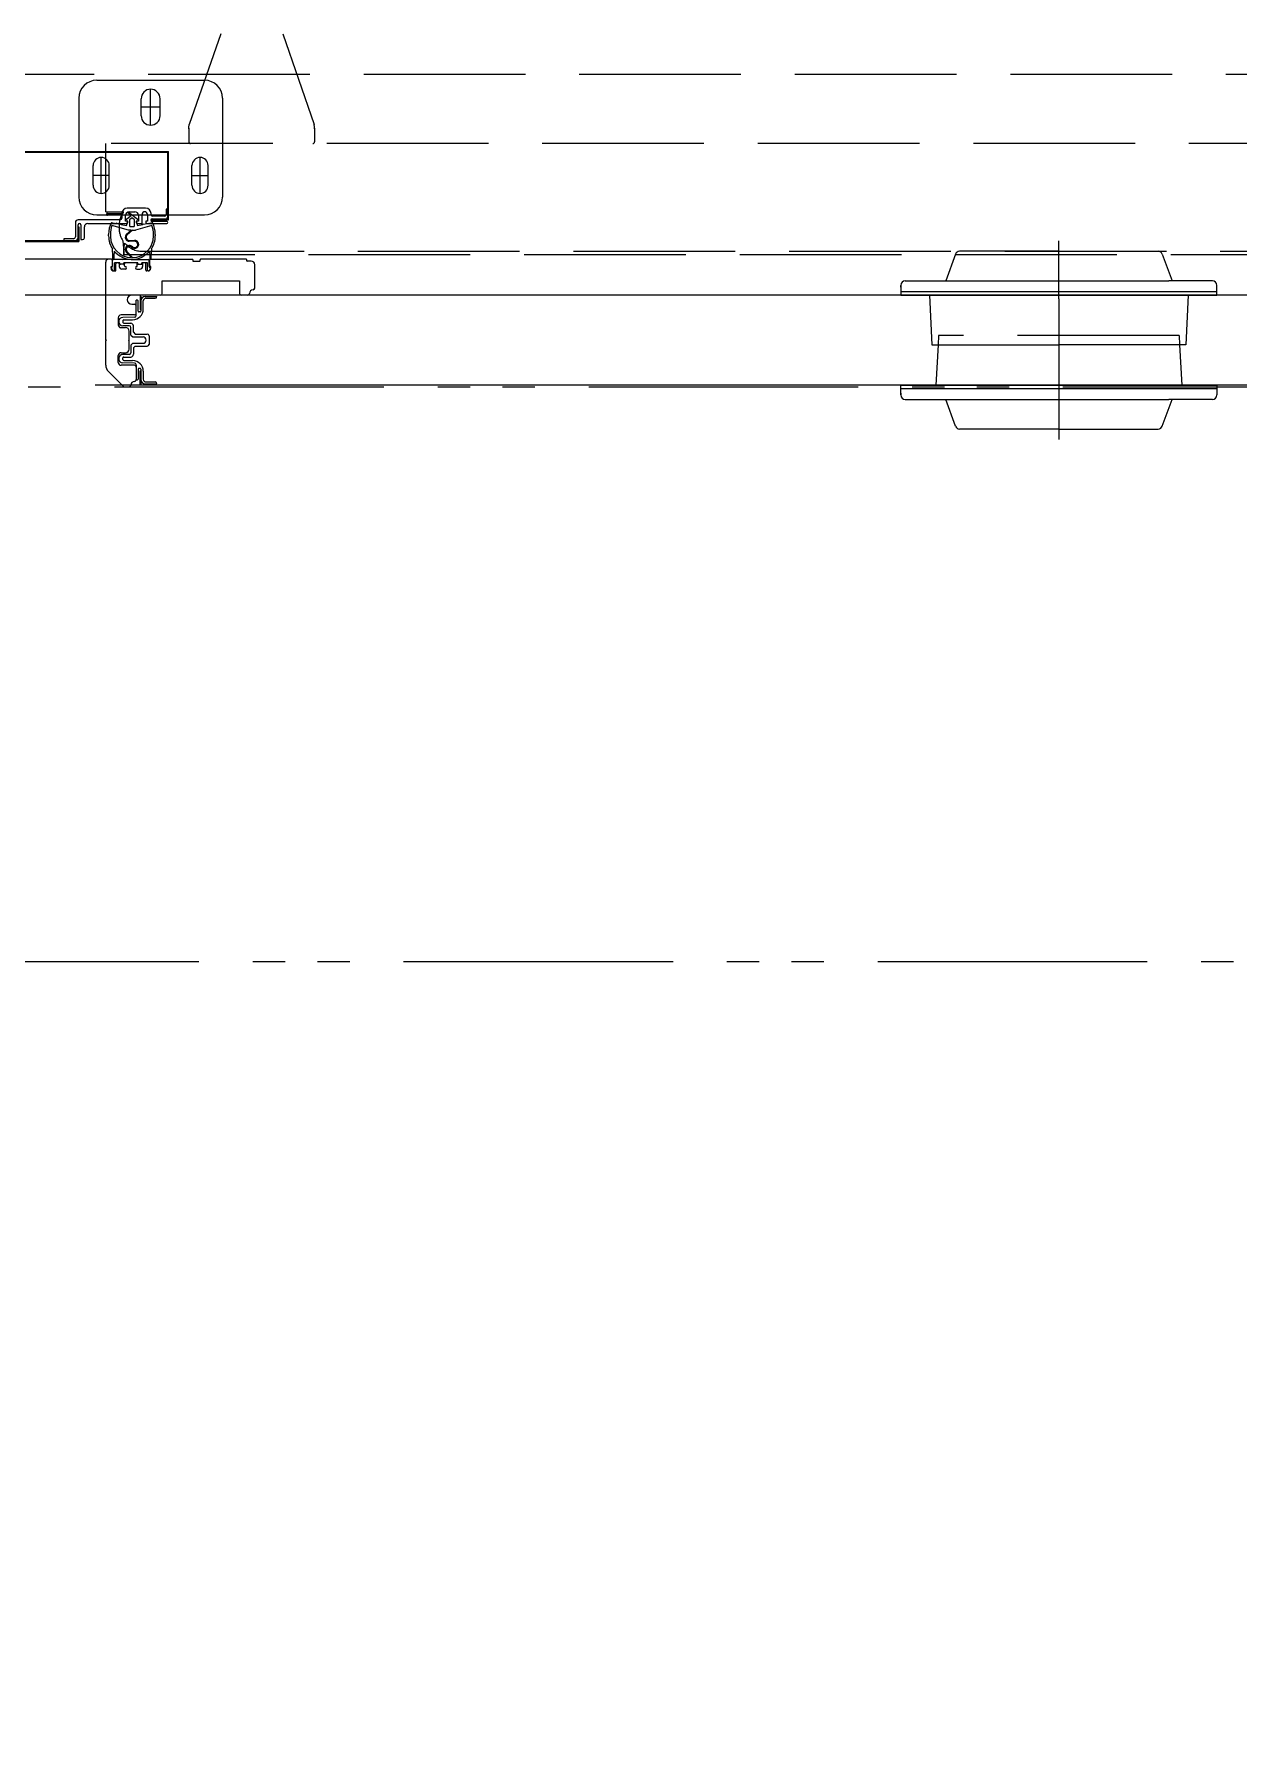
# Model space of a CAD drawing. Units: millimetres at full size. Extents: x -12803 to 120774, y -9413 to 101127.
# Drawn here: x 87092 to 87762, y 11122 to 12068 of the extents above; entities that cross this region are included whole.
import ezdxf

# ---------------------------------------------------------------- set-up
doc = ezdxf.new("R2010")
doc.units = ezdxf.units.MM
doc.header["$LTSCALE"] = 30
for name, pattern in [('DASHED3', [4, 3, -1]), ('DOUBLE_CHAIN1', [8.8, 5, -1, 0.6, -0.6, 0.6, -1]), ('LONG_CHAIN', [21, 18, -1, 1, -1]), ('LONG_DOUBLE_CHAIN', [21.8, 18, -1, 0.6, -0.6, 0.6, -1])]:
    doc.linetypes.add(name, pattern=pattern)
doc.layers.add('0-0_NoName', color=7, linetype='Continuous')
for name, color, linetype, lineweight in [('1-1_AIHO20-排水溝', 7, 'Continuous', 15), ('2-0_通芯', 7, 'DOUBLE_CHAIN1', 15), ('2-2_間仕切り芯', 7, 'DOUBLE_CHAIN1', 15), ('3-3_AIHO30-厨房機器', 7, 'Continuous', 15)]:
    doc.layers.add(name, color=color, linetype=linetype, lineweight=lineweight)

# ---------------------------------------------------------------- blocks, each defined once
blk = doc.blocks.new('グループ部品-732')
at = {"layer": '1-1_AIHO20-排水溝'}
blk.add_line((88250.36, 11922.41), (87075.36, 11922.41), dxfattribs=at)
at = {"layer": '2-0_通芯'}
blk.add_line((74361.66, 11551.41), (120774.36, 11551.41), dxfattribs=at)
at = {"layer": '2-2_間仕切り芯'}
blk.add_line((83968.72, 11871.41), (92121.08, 11871.41), dxfattribs=at)
at = {"layer": '3-3_AIHO30-厨房機器', "linetype": 'DASHED3'}
for p, q in [((87195.86, 12067.89), (87178.35, 12017.43)), ((87230.35, 12067.89), (87247.86, 12017.43)), ((88205.44, 12045.31), (86093.44, 12045.31)), ((87178.11, 12015.38), (87178.11, 12007.91)), ((87248.11, 12015.38), (87248.11, 12007.91)), ((88064.86, 12006.91), (87131.86, 12006.91)), ((87131.86, 11968.91), (87131.86, 12006.91)), ((88054.78, 11944.91), (87141.93, 11944.91)), ((87152.26, 11946.91), (88044.46, 11946.91)), ((88205.44, 11922.41), (86093.44, 11922.41)), ((87595.41, 11900.08), (87595.32, 11894.74)), ((87729.41, 11900.08), (87595.41, 11900.08)), ((87729.41, 11900.08), (87729.51, 11894.74))]:
    blk.add_line(p, q, dxfattribs=at)
at = {"layer": '3-3_AIHO30-厨房機器'}
for p, q in [((87126.86, 12042.11), (87186.86, 12042.11)), ((87156.86, 12017.11), (87156.86, 12037.11)), ((87116.86, 12032.11), (87116.86, 11977.11)), ((87151.61, 12022.36), (87151.61, 12031.86)), ((87162.11, 12022.36), (87162.11, 12031.86)), ((87196.86, 12032.11), (87196.86, 11977.11)), ((86233.86, 12002.41), (87166.86, 12002.41)), ((86700.76, 12002.01), (87166.46, 12002.01)), ((87166.46, 11964.81), (87166.46, 12002.01)), ((87166.86, 11964.41), (87166.86, 12002.41)), ((87124.86, 11983.61), (87124.86, 11994.61)), ((87133.86, 11983.61), (87133.86, 11994.61)), ((87179.86, 11983.61), (87179.86, 11994.61)), ((87188.86, 11983.61), (87188.86, 11994.61)), ((87154.06, 11970.91), (87143.86, 11970.91)), ((87166.46, 11970.41), (87165.46, 11970.41)), ((87165.46, 11970.41), (87165.46, 11967.41)), ((87114.96, 11962.91), (87114.96, 11954.91)), ((87139.86, 11964.41), (87116.46, 11964.41)), ((87116.46, 11952.81), (87116.46, 11961.66)), ((87117.96, 11961.66), (87117.96, 11953.41)), ((87119.96, 11954.41), (87119.96, 11960.41)), ((87121.96, 11962.41), (87143.46, 11962.41)), ((87126.86, 11967.11), (87186.86, 11967.11)), ((87134.99, 11962.91), (87137.56, 11962.42)), ((87144.46, 11958.61), (87135.33, 11961.22)), ((87137.56, 11962.42), (87137.88, 11962.77)), ((87137.88, 11962.77), (87137.94, 11962.3)), ((87137.94, 11962.3), (87140.02, 11961.91)), ((87140.02, 11961.91), (87140.34, 11962.26)), ((87140.34, 11962.26), (87140.4, 11961.79)), ((87140.4, 11961.79), (87143.46, 11961.21)), ((87140.86, 11967.91), (87140.86, 11965.41)), ((87142.86, 11963.61), (87142.86, 11966.91)), ((87142.86, 11964.31), (87146.06, 11966.89)), ((87144.21, 11963.61), (87142.86, 11963.61)), ((87143.46, 11961.21), (87144.11, 11963.61)), ((87146.06, 11966.89), (87143.87, 11968.65)), ((87144.21, 11963.16), (87144.21, 11963.61)), ((87144.41, 11968.86), (87150.06, 11964.31)), ((87144.86, 11968.91), (87148.06, 11968.91)), ((87146.14, 11965.29), (87145.11, 11964.45)), ((87145.11, 11964.45), (87145.11, 11961.11)), ((87145.61, 11960.61), (87147.31, 11960.61)), ((87147.81, 11964.45), (87146.77, 11965.29)), ((87147.81, 11961.11), (87147.81, 11964.45)), ((87157.58, 11961.22), (87148.46, 11958.61)), ((87150.06, 11963.61), (87148.71, 11963.61)), ((87148.71, 11963.61), (87148.71, 11963.16)), ((87148.81, 11963.61), (87149.46, 11961.21)), ((87149.46, 11962.41), (87152.06, 11962.41)), ((87149.46, 11961.21), (87152.51, 11961.79)), ((87150.06, 11966.91), (87150.06, 11963.61)), ((87152.06, 11962.41), (87152.06, 11967.41)), ((87152.51, 11961.79), (87152.57, 11962.26)), ((87152.57, 11962.26), (87152.89, 11961.91)), ((87152.89, 11961.91), (87154.97, 11962.3)), ((87155.06, 11963.61), (87154.26, 11963.61)), ((87154.26, 11963.61), (87154.26, 11962.41)), ((87154.26, 11962.41), (87165.96, 11962.41)), ((87154.97, 11962.3), (87155.03, 11962.77)), ((87155.03, 11962.77), (87155.35, 11962.42)), ((87155.06, 11967.41), (87155.06, 11963.61)), ((87155.35, 11962.42), (87157.93, 11962.91)), ((87157, 11964.41), (87166.86, 11964.41)), ((87157.06, 11967.41), (87157.06, 11967.91)), ((87157.26, 11964.41), (87157.26, 11964.76)), ((87157.34, 11964.81), (87166.46, 11964.81)), ((87157.71, 11964.91), (87164.96, 11964.91)), ((87165.96, 11963.41), (87157.71, 11963.41)), ((87164.46, 11966.41), (87158.06, 11966.41)), ((87158.86, 11964.41), (87158.86, 11964.81)), ((87164.86, 11964.81), (87164.86, 11964.91)), ((86375.01, 11952.41), (87116.86, 11952.41)), ((86375.11, 11952.81), (87116.46, 11952.81)), ((87113.96, 11953.91), (87108.46, 11953.91)), ((87108.46, 11953.91), (87108.46, 11952.91)), ((87108.46, 11952.91), (87114.96, 11952.91)), ((87116.36, 11952.81), (87115.91, 11953.26)), ((87117.96, 11953.41), (87118.96, 11953.41)), ((87133.46, 11955.41), (87133.46, 11956.31)), ((87134.44, 11956.39), (87134.44, 11955.07)), ((87143.5, 11956.42), (87146.07, 11958.61)), ((87146.84, 11958.61), (87143.82, 11956.04)), ((87146.07, 11958.61), (87144.46, 11958.61)), ((87147.96, 11952.46), (87144.69, 11952.46)), ((87144.96, 11952.96), (87147.96, 11952.96)), ((87146.84, 11958.61), (87148.46, 11958.61)), ((87158.48, 11955.07), (87158.47, 11956.39)), ((87159.46, 11956.31), (87159.46, 11955.41)), ((87135.01, 11942.41), (86178.36, 11942.41)), ((87135.51, 11941.91), (87135.51, 11938.41)), ((87135.88, 11944.21), (87135.63, 11948.21)), ((87135.66, 11938.69), (87135.66, 11941.81)), ((87135.88, 11942.41), (87135.88, 11944.21)), ((87140.77, 11942.31), (87136.16, 11942.31)), ((87136.56, 11946.98), (87136.38, 11944.21)), ((87136.38, 11944.21), (87136.38, 11942.41)), ((87140.77, 11942.31), (87140.86, 11942.11)), ((87140.94, 11942.31), (87140.86, 11942.11)), ((87145.77, 11942.31), (87140.94, 11942.31)), ((87146.11, 11943.39), (87143.31, 11946.37)), ((87143.68, 11946.71), (87146.79, 11943.39)), ((87145.77, 11942.31), (87145.86, 11942.11)), ((87145.94, 11942.31), (87145.86, 11942.11)), ((87145.94, 11949.36), (87146.7, 11948.85)), ((87145.94, 11942.31), (87150.77, 11942.31)), ((87146.98, 11949.26), (87146.22, 11949.77)), ((87150.77, 11942.31), (87150.86, 11942.11)), ((87150.94, 11942.31), (87150.86, 11942.11)), ((87150.94, 11942.31), (87155.56, 11942.31)), ((87156.06, 11938.69), (87156.06, 11941.81)), ((87156.21, 11941.91), (87156.21, 11938.41)), ((87156.53, 11944.21), (87156.36, 11946.98)), ((87156.53, 11942.41), (87156.53, 11944.21)), ((87156.71, 11942.41), (87180.16, 11942.41)), ((87157.28, 11948.21), (87157.03, 11944.21)), ((87157.03, 11944.21), (87157.03, 11942.41)), ((87180.36, 11942.21), (87180.36, 11941.61)), ((87184.36, 11941.61), (87184.36, 11942.21)), ((87210.16, 11942.41), (87184.56, 11942.41)), ((87210.36, 11941.61), (87210.36, 11942.21)), ((87604.82, 11945.26), (87599.41, 11930.41)), ((87662.41, 11946.91), (87607.17, 11946.91)), ((87662.41, 11946.91), (87717.66, 11946.91)), ((87720.01, 11945.26), (87725.41, 11930.41)), ((87131.86, 11897.64), (87131.86, 11940.91)), ((87134.81, 11937.41), (87134.81, 11938.41)), ((87134.81, 11938.41), (87135.51, 11938.41)), ((87135.12, 11937.43), (87135.38, 11936.58)), ((87135.13, 11937.71), (87135.62, 11938.54)), ((87136.29, 11936.01), (87136.66, 11936.01)), ((87136.31, 11935.91), (87137.06, 11935.91)), ((87136.66, 11936.01), (87136.66, 11940.41)), ((87137.56, 11936.41), (87137.56, 11939.91)), ((87139.36, 11939.91), (87139.36, 11938.41)), ((87141.71, 11939.71), (87140.01, 11939.71)), ((87142.61, 11936.91), (87140.86, 11936.91)), ((87142.01, 11940.01), (87142.01, 11940.41)), ((87149.71, 11940.41), (87142.01, 11940.41)), ((87142.36, 11938.71), (87142.36, 11939.91)), ((87149.11, 11936.91), (87150.86, 11936.91)), ((87149.36, 11938.71), (87149.36, 11939.91)), ((87149.71, 11940.01), (87149.71, 11940.41)), ((87150.01, 11939.71), (87151.71, 11939.71)), ((87152.01, 11940.01), (87152.01, 11940.41)), ((87155.06, 11940.41), (87152.01, 11940.41)), ((87152.36, 11939.91), (87152.36, 11938.41)), ((87154.16, 11936.41), (87154.16, 11939.91)), ((87155.41, 11935.91), (87154.66, 11935.91)), ((87155.06, 11936.02), (87155.06, 11940.41)), ((87155.42, 11936.01), (87155.06, 11936.01)), ((87156.58, 11937.71), (87156.1, 11938.54)), ((87156.91, 11938.41), (87156.21, 11938.41)), ((87156.59, 11937.43), (87156.33, 11936.58)), ((87156.91, 11937.41), (87156.91, 11938.41)), ((87180.56, 11941.41), (87184.16, 11941.41)), ((87212.86, 11941.41), (87210.56, 11941.41)), ((87214.86, 11926.41), (87214.86, 11939.41)), ((87163.36, 11923.41), (87163.36, 11930.41)), ((87163.36, 11930.41), (87206.36, 11930.41)), ((87206.36, 11930.41), (87206.36, 11923.41)), ((87574.41, 11926.91), (87574.41, 11927.91)), ((87574.41, 11924.41), (87750.41, 11924.41)), ((87576.91, 11930.41), (87723.69, 11930.41)), ((87747.91, 11930.41), (87723.69, 11930.41)), ((87750.41, 11926.91), (87750.41, 11927.91)), ((88217.44, 11922.41), (87146.36, 11922.41)), ((87146.36, 11917.41), (87147.86, 11917.41)), ((87148.86, 11911.15), (87148.86, 11919.71)), ((87149.36, 11919.71), (87148.86, 11919.71)), ((87149.86, 11919.21), (87149.36, 11919.71)), ((87149.86, 11913.61), (87149.86, 11919.21)), ((87150.86, 11913.11), (87150.36, 11913.11)), ((87150.96, 11922.41), (87150.96, 11914.41)), ((87150.96, 11914.41), (87151.36, 11914.41)), ((87151.36, 11921.91), (87151.36, 11913.61)), ((87152.76, 11914.76), (87152.76, 11919.21)), ((87153.86, 11921.71), (87160.36, 11921.71)), ((87154.26, 11920.71), (87159.36, 11920.71)), ((87574.41, 11922.41), (87750.41, 11922.41)), ((87590.48, 11922.41), (87591.66, 11894.74)), ((87734.35, 11922.41), (87733.16, 11894.74)), ((87138.86, 11909.91), (87138.86, 11905.91)), ((87147.86, 11911.41), (87140.36, 11911.41)), ((87140.36, 11904.41), (87142.86, 11904.41)), ((87147.86, 11910.15), (87141.36, 11910.09)), ((87144.86, 11905.42), (87141.36, 11905.45)), ((87141.46, 11908.26), (87141.46, 11907.31)), ((87141.96, 11908.76), (87146.76, 11908.76)), ((87141.96, 11906.81), (87145.76, 11906.81)), ((87145.86, 11900.16), (87145.86, 11904.42)), ((87147.26, 11901.76), (87147.26, 11905.31)), ((87131.86, 11897.64), (87132.26, 11897.41)), ((87131.86, 11897.18), (87132.26, 11897.41)), ((87131.86, 11883.48), (87131.86, 11897.18)), ((87144.86, 11897.64), (87144.46, 11897.41)), ((87144.86, 11897.18), (87144.46, 11897.41)), ((87144.86, 11897.64), (87144.86, 11902.41)), ((87144.86, 11892.41), (87144.86, 11897.18)), ((87145.86, 11900.16), (87146.86, 11899.16)), ((87145.86, 11894.66), (87146.86, 11895.66)), ((87145.86, 11894.66), (87145.86, 11890.4)), ((87146.86, 11899.16), (87152.61, 11899.16)), ((87146.86, 11895.66), (87152.61, 11895.66)), ((87147.26, 11901.76), (87148.26, 11900.76)), ((87148.26, 11900.76), (87154.96, 11900.76)), ((87155.96, 11899.76), (87155.96, 11895.06)), ((87591.66, 11894.74), (87662.41, 11894.74)), ((87595.32, 11894.74), (87594, 11872.41)), ((87733.16, 11894.74), (87662.41, 11894.74)), ((87729.51, 11894.74), (87730.83, 11872.41)), ((87138.86, 11884.91), (87138.86, 11888.91)), ((87140.36, 11890.41), (87142.86, 11890.41)), ((87144.86, 11889.4), (87141.36, 11889.37)), ((87147.86, 11884.67), (87141.36, 11884.73)), ((87141.46, 11886.56), (87141.46, 11887.51)), ((87141.96, 11888.01), (87145.76, 11888.01)), ((87141.96, 11886.06), (87146.76, 11886.06)), ((87147.26, 11893.06), (87148.26, 11894.06)), ((87147.26, 11893.06), (87147.26, 11889.51)), ((87148.26, 11894.06), (87154.96, 11894.06)), ((87141.56, 11871.7), (87133.32, 11879.95)), ((87147.86, 11883.41), (87140.36, 11883.41)), ((87148.86, 11883.67), (87148.86, 11875.11)), ((87149.86, 11875.61), (87149.36, 11875.11)), ((87149.86, 11881.21), (87149.86, 11875.61)), ((87150.86, 11881.71), (87150.36, 11881.71)), ((87150.96, 11880.41), (87151.36, 11880.41)), ((87150.96, 11872.41), (87150.96, 11880.41)), ((87151.36, 11881.21), (87151.36, 11872.9)), ((87152.76, 11880.06), (87152.76, 11875.61)), ((88250.36, 11872.41), (87125.96, 11872.41)), ((87142.27, 11871.41), (87144.86, 11871.41)), ((87149.36, 11875.11), (87148.86, 11875.11)), ((87153.86, 11873.11), (87160.36, 11873.11)), ((87154.26, 11874.11), (87159.36, 11874.11)), ((87574.41, 11872.41), (87750.41, 11872.41)), ((87574.41, 11867.91), (87574.41, 11872.41)), ((87574.41, 11870.41), (87750.41, 11870.41)), ((87574.41, 11867.91), (87574.41, 11866.91)), ((87574.41, 11866.91), (87574.41, 11867.91)), ((87750.41, 11867.91), (87750.41, 11866.91)), ((87576.91, 11864.41), (87723.69, 11864.41)), ((87604.82, 11849.56), (87599.41, 11864.41)), ((87720.01, 11849.56), (87725.41, 11864.41)), ((87747.91, 11864.41), (87723.69, 11864.41)), ((87662.41, 11847.91), (87607.17, 11847.91)), ((87662.41, 11847.91), (87717.66, 11847.91))]:
    blk.add_line(p, q, dxfattribs=at)
at = {"layer": '3-3_AIHO30-厨房機器', "linetype": 'LONG_CHAIN'}
for p, q in [((87162.11, 12027.11), (87151.61, 12027.11)), ((87129.36, 11979.11), (87129.36, 11999.11)), ((87184.36, 11979.11), (87184.36, 11999.11)), ((87133.86, 11989.11), (87124.86, 11989.11)), ((87179.86, 11989.11), (87188.86, 11989.11)), ((87662.41, 11920.39), (87662.41, 11952.73)), ((87662.41, 11920.39), (87662.41, 11842.09))]:
    blk.add_line(p, q, dxfattribs=at)
at = {"layer": '3-3_AIHO30-厨房機器', "linetype": 'LONG_DOUBLE_CHAIN'}
for p, q in [((87131.86, 11968.91), (87141.71, 11968.91)), ((87132.76, 11967.91), (87141.01, 11967.91)), ((87140.55, 11966.91), (87132.76, 11966.91)), ((87139.26, 11960.81), (87139.26, 11959.91)), ((87141.43, 11952.71), (87141.68, 11948.71)), ((87142.18, 11948.71), (87142.36, 11951.48)), ((87141.68, 11948.71), (87141.68, 11945.16)), ((87142.18, 11945.16), (87142.18, 11948.71))]:
    blk.add_line(p, q, dxfattribs=at)
at = {"layer": '3-3_AIHO30-厨房機器', "linetype": 'DASHED3'}
for points in [[(87178.11, 12015.02), (87178.11, 12015.3), (87178.12, 12015.68), (87178.15, 12016.11), (87178.19, 12016.49), (87178.26, 12016.94), (87178.35, 12017.43)], [(87248.11, 12015.02), (87248.1, 12015.3), (87248.09, 12015.68), (87248.06, 12016.11), (87248.02, 12016.49), (87247.95, 12016.94), (87247.86, 12017.43)]]:
    blk.add_lwpolyline(points, dxfattribs=at)
at = {"layer": '3-3_AIHO30-厨房機器'}
for points in [[(87116.46, 11960.41), (87116.86, 11960.41), (87116.86, 11952.41)], [(87139.71, 11940.01), (87139.71, 11940.41), (87136.66, 11940.41)], [(87574.41, 11927.91), (87574.41, 11926.91), (87574.41, 11922.41)], [(87750.41, 11922.41), (87750.41, 11926.91), (87750.41, 11927.91)], [(88250.36, 11922.41), (85600.36, 11922.41), (85600.36, 11097.41), (85050.36, 11097.41), (85050.36, 8897.41), (88250.36, 8897.41)], [(87750.41, 11872.41), (87750.41, 11867.91), (87750.41, 11866.91)]]:
    blk.add_lwpolyline(points, dxfattribs=at)
for centre, radius, start, end in [((87126.86, 12032.11), 10, 90, 180), ((87156.86, 12031.86), 5.25, 0, 180), ((87186.86, 12032.11), 10, 0, 90), ((87156.86, 12022.36), 5.25, 180, 0), ((87129.36, 11994.61), 4.5, 0, 180), ((87184.36, 11994.61), 4.5, 0, 180), ((87129.36, 11983.61), 4.5, 180, 0), ((87184.36, 11983.61), 4.5, 180, 0), ((87126.86, 11977.11), 10, 180, 270), ((87143.86, 11967.91), 3, 90, 180), ((87154.06, 11967.91), 3, 0, 90), ((87186.86, 11977.11), 10, 270, 0), ((87116.46, 11962.91), 1.5, 90, 180), ((87117.21, 11961.66), 0.75, 0, 180), ((87121.96, 11960.41), 2, 90, 180), ((87148.46, 11956.31), 15, 153.89612, 180), ((87148.46, 11956.31), 14.01, 159.50431, 179.67175), ((87139.86, 11965.41), 1, 270, 0), ((87144.86, 11966.91), 2, 90, 180), ((87143.46, 11963.16), 0.75, 270, 0), ((87145.61, 11961.11), 0.5, 180, 270), ((87146.46, 11964.9), 0.5, 51.14663, 128.85337), ((87147.31, 11961.11), 0.5, 270, 0), ((87148.06, 11966.91), 2, 0, 90), ((87149.46, 11963.16), 0.75, 180, 270), ((87153.56, 11967.41), 1.5, 0, 180), ((87157.71, 11964.16), 0.75, 90, 270), ((87158.06, 11967.41), 1, 180, 270), ((87144.46, 11956.31), 14.01, 0.32825, 20.49569), ((87144.46, 11956.31), 15, 0, 26.10388), ((87164.46, 11967.41), 1, 270, 0), ((87164.96, 11966.41), 1.5, 270, 0), ((87165.96, 11962.91), 0.5, 270, 90), ((87113.96, 11954.91), 1, 270, 0), ((87114.96, 11954.41), 1.5, 270, 0), ((87118.96, 11954.41), 1, 270, 0), ((87146.46, 11955.41), 13, 180, 213.64165), ((87146.46, 11955.41), 12.03, 181.60922, 268.34502), ((87144.96, 11954.71), 2.25, 130.36595, 270), ((87144.96, 11954.71), 1.75, 130.36595, 270), ((87147.96, 11950.71), 2.25, 235.93041, 90), ((87146.46, 11955.41), 12.03, 271.61134, 0.32825), ((87147.96, 11950.71), 1.75, 235.93041, 90), ((87146.46, 11955.41), 13, 326.35835, 0), ((87133.36, 11940.91), 1.5, 90, 180), ((87135.01, 11941.91), 0.5, 0, 90), ((87136.16, 11941.81), 0.5, 90, 180), ((87146.46, 11955.41), 13, 220.40494, 319.59506), ((87144.96, 11947.91), 2.25, 55.93041, 223.13952), ((87144.96, 11947.91), 1.75, 55.93041, 223.13952), ((87155.56, 11941.81), 0.5, 0, 90), ((87156.71, 11941.91), 0.5, 90, 180), ((87180.16, 11942.21), 0.2, 0, 90), ((87180.56, 11941.61), 0.2, 180, 270), ((87184.16, 11941.61), 0.2, 270, 0), ((87184.56, 11942.21), 0.2, 90, 180), ((87210.16, 11942.21), 0.2, 0, 90), ((87210.56, 11941.61), 0.2, 180, 270), ((87607.17, 11944.41), 2.5, 90, 160.01689), ((87717.66, 11944.41), 2.5, 19.98311, 90), ((87136.31, 11937.41), 1.5, 180, 270), ((87135.39, 11937.56), 0.3, 150, 205.44977), ((87136.29, 11937.01), 1, 205.44977, 270), ((87135.36, 11938.69), 0.3, 330, 0), ((87137.06, 11936.41), 0.5, 270, 0), ((87138.06, 11939.91), 0.5, 90, 180), ((87138.86, 11939.91), 0.5, 0, 90), ((87140.86, 11938.41), 1.5, 180, 270), ((87140.01, 11940.01), 0.3, 180, 270), ((87141.71, 11940.01), 0.3, 270, 0), ((87142.86, 11939.91), 0.5, 90, 180), ((87142.66, 11938.71), 0.3, 180, 270), ((87142.61, 11937.66), 0.75, 270, 90), ((87149.11, 11937.66), 0.75, 90, 270), ((87148.86, 11939.91), 0.5, 0, 90), ((87149.06, 11938.71), 0.3, 270, 0), ((87150.01, 11940.01), 0.3, 180, 270), ((87150.86, 11938.41), 1.5, 270, 0), ((87151.71, 11940.01), 0.3, 270, 0), ((87152.86, 11939.91), 0.5, 90, 180), ((87153.66, 11939.91), 0.5, 0, 90), ((87154.66, 11936.41), 0.5, 180, 270), ((87155.41, 11937.41), 1.5, 270, 0), ((87155.42, 11937.01), 1, 270, 334.55023), ((87156.36, 11938.69), 0.3, 180, 210), ((87156.32, 11937.56), 0.3, 334.55023, 30), ((87212.86, 11939.41), 2, 0, 90), ((87162.36, 11923.41), 1, 270, 0), ((87207.36, 11923.41), 1, 180, 270), ((87210.86, 11923.41), 1, 270, 0), ((87213.86, 11923.41), 2, 90, 180), ((87213.86, 11926.41), 1, 270, 0), ((87576.91, 11927.91), 2.5, 90, 180), ((87747.91, 11927.91), 2.5, 0, 90), ((87146.36, 11919.91), 2.5, 90, 270), ((87146.76, 11914.76), 6, 270, 0), ((87147.86, 11916.41), 1, 0, 90), ((87150.36, 11913.61), 0.5, 180, 270), ((87150.86, 11913.61), 0.5, 270, 0), ((87153.86, 11919.21), 2.5, 90, 180), ((87154.26, 11919.21), 1.5, 90, 180), ((87159.36, 11921.71), 1, 270, 0), ((87140.36, 11909.91), 1.5, 90, 180), ((87140.36, 11905.91), 1.5, 180, 270), ((87141.38, 11907.77), 2.32, 90.5, 269.5), ((87141.96, 11908.26), 0.5, 90, 180), ((87141.96, 11907.31), 0.5, 180, 270), ((87142.86, 11902.41), 2, 0, 90), ((87144.86, 11904.42), 1, 0, 89.5), ((87145.76, 11905.31), 1.5, 0, 90), ((87147.86, 11912.41), 1, 270, 0), ((87147.86, 11911.15), 1, 270.5, 0), ((87152.61, 11897.41), 1.75, 270.00004, 90), ((87154.96, 11899.76), 1, 0, 90), ((87154.96, 11895.06), 1, 270, 0), ((87140.36, 11888.91), 1.5, 90, 180), ((87140.36, 11884.91), 1.5, 180, 270), ((87141.38, 11887.05), 2.32, 90.5, 269.5), ((87141.96, 11887.51), 0.5, 90, 180), ((87141.96, 11886.56), 0.5, 180, 270), ((87142.86, 11892.41), 2, 270, 0), ((87144.86, 11890.4), 1, 270.5, 0), ((87145.76, 11889.51), 1.5, 270, 0), ((87146.76, 11880.06), 6, 0, 90), ((87136.86, 11883.48), 5, 180, 225), ((87147.86, 11882.41), 1, 0, 90), ((87147.86, 11875.41), 1, 270, 0), ((87147.86, 11883.67), 1, 0, 89.5), ((87150.36, 11881.21), 0.5, 90, 180), ((87150.86, 11881.21), 0.5, 0, 90), ((87153.86, 11875.61), 2.5, 180, 270), ((87154.26, 11875.61), 1.5, 180, 270), ((87142.27, 11872.41), 1, 225, 270), ((87144.86, 11872.41), 1, 270, 0), ((87147.86, 11872.41), 2, 90, 180), ((87159.36, 11873.11), 1, 0, 90), ((87576.91, 11866.91), 2.5, 180, 270), ((87747.91, 11866.91), 2.5, 270, 0), ((87607.17, 11850.41), 2.5, 199.98311, 270), ((87717.66, 11850.41), 2.5, 270, 340.01689)]:
    blk.add_arc(centre, radius, start, end, dxfattribs=at)
at = {"layer": '3-3_AIHO30-厨房機器', "linetype": 'DASHED3'}
for centre, start, end in [((87179.11, 12007.91), 180, 270), ((87247.11, 12007.91), 270, 0)]:
    blk.add_arc(centre, 1, start, end, dxfattribs=at)
at = {"layer": '3-3_AIHO30-厨房機器', "linetype": 'LONG_DOUBLE_CHAIN'}
for centre, radius, start, end in [((87132.76, 11967.41), 0.5, 90, 270), ((87154.26, 11960.81), 15, 156.00439, 180), ((87141.01, 11968.66), 0.75, 270, 19.47122), ((87152.26, 11959.91), 13, 180, 213.64165), ((87152.26, 11959.91), 13, 220.40494, 270), ((87141.93, 11945.16), 0.25, 179.99998, 0)]:
    blk.add_arc(centre, radius, start, end, dxfattribs=at)
blk = doc.blocks.new('グループ部品-763')
at = {"layer": '1-1_AIHO20-排水溝'}
blk.add_line((88250.36, 11922.41), (87075.36, 11922.41), dxfattribs=at)
at = {"layer": '3-3_AIHO30-厨房機器', "linetype": 'DASHED3'}
for p, q in [((87195.86, 12067.89), (87178.35, 12017.43)), ((87230.35, 12067.89), (87247.86, 12017.43)), ((88205.44, 12045.31), (86093.44, 12045.31)), ((87178.11, 12015.38), (87178.11, 12007.91)), ((87248.11, 12015.38), (87248.11, 12007.91)), ((88064.86, 12006.91), (87131.86, 12006.91)), ((87131.86, 11968.91), (87131.86, 12006.91)), ((88054.78, 11944.91), (87141.93, 11944.91)), ((87152.26, 11946.91), (88044.46, 11946.91)), ((88205.44, 11922.41), (86093.44, 11922.41)), ((87595.41, 11900.08), (87595.32, 11894.74)), ((87729.41, 11900.08), (87595.41, 11900.08)), ((87729.41, 11900.08), (87729.51, 11894.74))]:
    blk.add_line(p, q, dxfattribs=at)
at = {"layer": '3-3_AIHO30-厨房機器'}
for p, q in [((87126.86, 12042.11), (87186.86, 12042.11)), ((87156.86, 12017.11), (87156.86, 12037.11)), ((87116.86, 12032.11), (87116.86, 11977.11)), ((87151.61, 12022.36), (87151.61, 12031.86)), ((87162.11, 12022.36), (87162.11, 12031.86)), ((87196.86, 12032.11), (87196.86, 11977.11)), ((86233.86, 12002.41), (87166.86, 12002.41)), ((86700.76, 12002.01), (87166.46, 12002.01)), ((87166.46, 11964.81), (87166.46, 12002.01)), ((87166.86, 11964.41), (87166.86, 12002.41)), ((87124.86, 11983.61), (87124.86, 11994.61)), ((87133.86, 11983.61), (87133.86, 11994.61)), ((87179.86, 11983.61), (87179.86, 11994.61)), ((87188.86, 11983.61), (87188.86, 11994.61)), ((87154.06, 11970.91), (87143.86, 11970.91)), ((87166.46, 11970.41), (87165.46, 11970.41)), ((87165.46, 11970.41), (87165.46, 11967.41)), ((87114.96, 11962.91), (87114.96, 11954.91)), ((87139.86, 11964.41), (87116.46, 11964.41)), ((87116.46, 11952.81), (87116.46, 11961.66)), ((87117.96, 11961.66), (87117.96, 11953.41)), ((87119.96, 11954.41), (87119.96, 11960.41)), ((87121.96, 11962.41), (87143.46, 11962.41)), ((87126.86, 11967.11), (87186.86, 11967.11)), ((87134.99, 11962.91), (87137.56, 11962.42)), ((87144.46, 11958.61), (87135.33, 11961.22)), ((87137.56, 11962.42), (87137.88, 11962.77)), ((87137.88, 11962.77), (87137.94, 11962.3)), ((87137.94, 11962.3), (87140.02, 11961.91)), ((87140.02, 11961.91), (87140.34, 11962.26)), ((87140.34, 11962.26), (87140.4, 11961.79)), ((87140.4, 11961.79), (87143.46, 11961.21)), ((87140.86, 11967.91), (87140.86, 11965.41)), ((87142.86, 11963.61), (87142.86, 11966.91)), ((87142.86, 11964.31), (87146.06, 11966.89)), ((87144.21, 11963.61), (87142.86, 11963.61)), ((87143.46, 11961.21), (87144.11, 11963.61)), ((87146.06, 11966.89), (87143.87, 11968.65)), ((87144.21, 11963.16), (87144.21, 11963.61)), ((87144.41, 11968.86), (87150.06, 11964.31)), ((87144.86, 11968.91), (87148.06, 11968.91)), ((87146.14, 11965.29), (87145.11, 11964.45)), ((87145.11, 11964.45), (87145.11, 11961.11)), ((87145.61, 11960.61), (87147.31, 11960.61)), ((87147.81, 11964.45), (87146.77, 11965.29)), ((87147.81, 11961.11), (87147.81, 11964.45)), ((87157.58, 11961.22), (87148.46, 11958.61)), ((87150.06, 11963.61), (87148.71, 11963.61)), ((87148.71, 11963.61), (87148.71, 11963.16)), ((87148.81, 11963.61), (87149.46, 11961.21)), ((87149.46, 11962.41), (87152.06, 11962.41)), ((87149.46, 11961.21), (87152.51, 11961.79)), ((87150.06, 11966.91), (87150.06, 11963.61)), ((87152.06, 11962.41), (87152.06, 11967.41)), ((87152.51, 11961.79), (87152.57, 11962.26)), ((87152.57, 11962.26), (87152.89, 11961.91)), ((87152.89, 11961.91), (87154.97, 11962.3)), ((87155.06, 11963.61), (87154.26, 11963.61)), ((87154.26, 11963.61), (87154.26, 11962.41)), ((87154.26, 11962.41), (87165.96, 11962.41)), ((87154.97, 11962.3), (87155.03, 11962.77)), ((87155.03, 11962.77), (87155.35, 11962.42)), ((87155.06, 11967.41), (87155.06, 11963.61)), ((87155.35, 11962.42), (87157.93, 11962.91)), ((87157, 11964.41), (87166.86, 11964.41)), ((87157.06, 11967.41), (87157.06, 11967.91)), ((87157.26, 11964.41), (87157.26, 11964.76)), ((87157.34, 11964.81), (87166.46, 11964.81)), ((87157.71, 11964.91), (87164.96, 11964.91)), ((87165.96, 11963.41), (87157.71, 11963.41)), ((87164.46, 11966.41), (87158.06, 11966.41)), ((87158.86, 11964.41), (87158.86, 11964.81)), ((87164.86, 11964.81), (87164.86, 11964.91)), ((86375.01, 11952.41), (87116.86, 11952.41)), ((86375.11, 11952.81), (87116.46, 11952.81)), ((87113.96, 11953.91), (87108.46, 11953.91)), ((87108.46, 11953.91), (87108.46, 11952.91)), ((87108.46, 11952.91), (87114.96, 11952.91)), ((87116.36, 11952.81), (87115.91, 11953.26)), ((87117.96, 11953.41), (87118.96, 11953.41)), ((87133.46, 11955.41), (87133.46, 11956.31)), ((87134.44, 11956.39), (87134.44, 11955.07)), ((87143.5, 11956.42), (87146.07, 11958.61)), ((87146.84, 11958.61), (87143.82, 11956.04)), ((87146.07, 11958.61), (87144.46, 11958.61)), ((87147.96, 11952.46), (87144.69, 11952.46)), ((87144.96, 11952.96), (87147.96, 11952.96)), ((87146.84, 11958.61), (87148.46, 11958.61)), ((87158.48, 11955.07), (87158.47, 11956.39)), ((87159.46, 11956.31), (87159.46, 11955.41)), ((87135.01, 11942.41), (86178.36, 11942.41)), ((87135.51, 11941.91), (87135.51, 11938.41)), ((87135.88, 11944.21), (87135.63, 11948.21)), ((87135.66, 11938.69), (87135.66, 11941.81)), ((87135.88, 11942.41), (87135.88, 11944.21)), ((87140.77, 11942.31), (87136.16, 11942.31)), ((87136.56, 11946.98), (87136.38, 11944.21)), ((87136.38, 11944.21), (87136.38, 11942.41)), ((87140.77, 11942.31), (87140.86, 11942.11)), ((87140.94, 11942.31), (87140.86, 11942.11)), ((87145.77, 11942.31), (87140.94, 11942.31)), ((87146.11, 11943.39), (87143.31, 11946.37)), ((87143.68, 11946.71), (87146.79, 11943.39)), ((87145.77, 11942.31), (87145.86, 11942.11)), ((87145.94, 11942.31), (87145.86, 11942.11)), ((87145.94, 11949.36), (87146.7, 11948.85)), ((87145.94, 11942.31), (87150.77, 11942.31)), ((87146.98, 11949.26), (87146.22, 11949.77)), ((87150.77, 11942.31), (87150.86, 11942.11)), ((87150.94, 11942.31), (87150.86, 11942.11)), ((87150.94, 11942.31), (87155.56, 11942.31)), ((87156.06, 11938.69), (87156.06, 11941.81)), ((87156.21, 11941.91), (87156.21, 11938.41)), ((87156.53, 11944.21), (87156.36, 11946.98)), ((87156.53, 11942.41), (87156.53, 11944.21)), ((87156.71, 11942.41), (87180.16, 11942.41)), ((87157.28, 11948.21), (87157.03, 11944.21)), ((87157.03, 11944.21), (87157.03, 11942.41)), ((87180.36, 11942.21), (87180.36, 11941.61)), ((87184.36, 11941.61), (87184.36, 11942.21)), ((87210.16, 11942.41), (87184.56, 11942.41)), ((87210.36, 11941.61), (87210.36, 11942.21)), ((87604.82, 11945.26), (87599.41, 11930.41)), ((87662.41, 11946.91), (87607.17, 11946.91)), ((87662.41, 11946.91), (87717.66, 11946.91)), ((87720.01, 11945.26), (87725.41, 11930.41)), ((87131.86, 11897.64), (87131.86, 11940.91)), ((87134.81, 11937.41), (87134.81, 11938.41)), ((87134.81, 11938.41), (87135.51, 11938.41)), ((87135.12, 11937.43), (87135.38, 11936.58)), ((87135.13, 11937.71), (87135.62, 11938.54)), ((87136.29, 11936.01), (87136.66, 11936.01)), ((87136.31, 11935.91), (87137.06, 11935.91)), ((87136.66, 11936.01), (87136.66, 11940.41)), ((87137.56, 11936.41), (87137.56, 11939.91)), ((87139.36, 11939.91), (87139.36, 11938.41)), ((87141.71, 11939.71), (87140.01, 11939.71)), ((87142.61, 11936.91), (87140.86, 11936.91)), ((87142.01, 11940.01), (87142.01, 11940.41)), ((87149.71, 11940.41), (87142.01, 11940.41)), ((87142.36, 11938.71), (87142.36, 11939.91)), ((87149.11, 11936.91), (87150.86, 11936.91)), ((87149.36, 11938.71), (87149.36, 11939.91)), ((87149.71, 11940.01), (87149.71, 11940.41)), ((87150.01, 11939.71), (87151.71, 11939.71)), ((87152.01, 11940.01), (87152.01, 11940.41)), ((87155.06, 11940.41), (87152.01, 11940.41)), ((87152.36, 11939.91), (87152.36, 11938.41)), ((87154.16, 11936.41), (87154.16, 11939.91)), ((87155.41, 11935.91), (87154.66, 11935.91)), ((87155.06, 11936.02), (87155.06, 11940.41)), ((87155.42, 11936.01), (87155.06, 11936.01)), ((87156.58, 11937.71), (87156.1, 11938.54)), ((87156.91, 11938.41), (87156.21, 11938.41)), ((87156.59, 11937.43), (87156.33, 11936.58)), ((87156.91, 11937.41), (87156.91, 11938.41)), ((87180.56, 11941.41), (87184.16, 11941.41)), ((87212.86, 11941.41), (87210.56, 11941.41)), ((87214.86, 11926.41), (87214.86, 11939.41)), ((87163.36, 11923.41), (87163.36, 11930.41)), ((87163.36, 11930.41), (87206.36, 11930.41)), ((87206.36, 11930.41), (87206.36, 11923.41)), ((87574.41, 11926.91), (87574.41, 11927.91)), ((87574.41, 11924.41), (87750.41, 11924.41)), ((87576.91, 11930.41), (87723.69, 11930.41)), ((87747.91, 11930.41), (87723.69, 11930.41)), ((87750.41, 11926.91), (87750.41, 11927.91)), ((88217.44, 11922.41), (87146.36, 11922.41)), ((87146.36, 11917.41), (87147.86, 11917.41)), ((87148.86, 11911.15), (87148.86, 11919.71)), ((87149.36, 11919.71), (87148.86, 11919.71)), ((87149.86, 11919.21), (87149.36, 11919.71)), ((87149.86, 11913.61), (87149.86, 11919.21)), ((87150.86, 11913.11), (87150.36, 11913.11)), ((87150.96, 11922.41), (87150.96, 11914.41)), ((87150.96, 11914.41), (87151.36, 11914.41)), ((87151.36, 11921.91), (87151.36, 11913.61)), ((87152.76, 11914.76), (87152.76, 11919.21)), ((87153.86, 11921.71), (87160.36, 11921.71)), ((87154.26, 11920.71), (87159.36, 11920.71)), ((87574.41, 11922.41), (87750.41, 11922.41)), ((87590.48, 11922.41), (87591.66, 11894.74)), ((87734.35, 11922.41), (87733.16, 11894.74)), ((87138.86, 11909.91), (87138.86, 11905.91)), ((87147.86, 11911.41), (87140.36, 11911.41)), ((87140.36, 11904.41), (87142.86, 11904.41)), ((87147.86, 11910.15), (87141.36, 11910.09)), ((87144.86, 11905.42), (87141.36, 11905.45)), ((87141.46, 11908.26), (87141.46, 11907.31)), ((87141.96, 11908.76), (87146.76, 11908.76)), ((87141.96, 11906.81), (87145.76, 11906.81)), ((87145.86, 11900.16), (87145.86, 11904.42)), ((87147.26, 11901.76), (87147.26, 11905.31)), ((87131.86, 11897.64), (87132.26, 11897.41)), ((87131.86, 11897.18), (87132.26, 11897.41)), ((87131.86, 11883.48), (87131.86, 11897.18)), ((87144.86, 11897.64), (87144.46, 11897.41)), ((87144.86, 11897.18), (87144.46, 11897.41)), ((87144.86, 11897.64), (87144.86, 11902.41)), ((87144.86, 11892.41), (87144.86, 11897.18)), ((87145.86, 11900.16), (87146.86, 11899.16)), ((87145.86, 11894.66), (87146.86, 11895.66)), ((87145.86, 11894.66), (87145.86, 11890.4)), ((87146.86, 11899.16), (87152.61, 11899.16)), ((87146.86, 11895.66), (87152.61, 11895.66)), ((87147.26, 11901.76), (87148.26, 11900.76)), ((87148.26, 11900.76), (87154.96, 11900.76)), ((87155.96, 11899.76), (87155.96, 11895.06)), ((87591.66, 11894.74), (87662.41, 11894.74)), ((87595.32, 11894.74), (87594, 11872.41)), ((87733.16, 11894.74), (87662.41, 11894.74)), ((87729.51, 11894.74), (87730.83, 11872.41)), ((87138.86, 11884.91), (87138.86, 11888.91)), ((87140.36, 11890.41), (87142.86, 11890.41)), ((87144.86, 11889.4), (87141.36, 11889.37)), ((87147.86, 11884.67), (87141.36, 11884.73)), ((87141.46, 11886.56), (87141.46, 11887.51)), ((87141.96, 11888.01), (87145.76, 11888.01)), ((87141.96, 11886.06), (87146.76, 11886.06)), ((87147.26, 11893.06), (87148.26, 11894.06)), ((87147.26, 11893.06), (87147.26, 11889.51)), ((87148.26, 11894.06), (87154.96, 11894.06)), ((87141.56, 11871.7), (87133.32, 11879.95)), ((87147.86, 11883.41), (87140.36, 11883.41)), ((87148.86, 11883.67), (87148.86, 11875.11)), ((87149.86, 11875.61), (87149.36, 11875.11)), ((87149.86, 11881.21), (87149.86, 11875.61)), ((87150.86, 11881.71), (87150.36, 11881.71)), ((87150.96, 11880.41), (87151.36, 11880.41)), ((87150.96, 11872.41), (87150.96, 11880.41)), ((87151.36, 11881.21), (87151.36, 11872.9)), ((87152.76, 11880.06), (87152.76, 11875.61)), ((88250.36, 11872.41), (87125.96, 11872.41)), ((87142.27, 11871.41), (87144.86, 11871.41)), ((87149.36, 11875.11), (87148.86, 11875.11)), ((87153.86, 11873.11), (87160.36, 11873.11)), ((87154.26, 11874.11), (87159.36, 11874.11)), ((87574.41, 11872.41), (87750.41, 11872.41)), ((87574.41, 11867.91), (87574.41, 11872.41)), ((87574.41, 11870.41), (87750.41, 11870.41)), ((87574.41, 11867.91), (87574.41, 11866.91)), ((87574.41, 11866.91), (87574.41, 11867.91)), ((87750.41, 11867.91), (87750.41, 11866.91)), ((87576.91, 11864.41), (87723.69, 11864.41)), ((87604.82, 11849.56), (87599.41, 11864.41)), ((87720.01, 11849.56), (87725.41, 11864.41)), ((87747.91, 11864.41), (87723.69, 11864.41)), ((87662.41, 11847.91), (87607.17, 11847.91)), ((87662.41, 11847.91), (87717.66, 11847.91))]:
    blk.add_line(p, q, dxfattribs=at)
at = {"layer": '3-3_AIHO30-厨房機器', "linetype": 'LONG_CHAIN'}
for p, q in [((87162.11, 12027.11), (87151.61, 12027.11)), ((87129.36, 11979.11), (87129.36, 11999.11)), ((87184.36, 11979.11), (87184.36, 11999.11)), ((87133.86, 11989.11), (87124.86, 11989.11)), ((87179.86, 11989.11), (87188.86, 11989.11)), ((87662.41, 11920.39), (87662.41, 11952.73)), ((87662.41, 11920.39), (87662.41, 11842.09))]:
    blk.add_line(p, q, dxfattribs=at)
at = {"layer": '3-3_AIHO30-厨房機器', "linetype": 'LONG_DOUBLE_CHAIN'}
for p, q in [((87131.86, 11968.91), (87141.71, 11968.91)), ((87132.76, 11967.91), (87141.01, 11967.91)), ((87140.55, 11966.91), (87132.76, 11966.91)), ((87139.26, 11960.81), (87139.26, 11959.91)), ((87141.43, 11952.71), (87141.68, 11948.71)), ((87142.18, 11948.71), (87142.36, 11951.48)), ((87141.68, 11948.71), (87141.68, 11945.16)), ((87142.18, 11945.16), (87142.18, 11948.71))]:
    blk.add_line(p, q, dxfattribs=at)
at = {"layer": '3-3_AIHO30-厨房機器', "linetype": 'DASHED3'}
for points in [[(87178.11, 12015.02), (87178.11, 12015.3), (87178.12, 12015.68), (87178.15, 12016.11), (87178.19, 12016.49), (87178.26, 12016.94), (87178.35, 12017.43)], [(87248.11, 12015.02), (87248.1, 12015.3), (87248.09, 12015.68), (87248.06, 12016.11), (87248.02, 12016.49), (87247.95, 12016.94), (87247.86, 12017.43)]]:
    blk.add_lwpolyline(points, dxfattribs=at)
at = {"layer": '3-3_AIHO30-厨房機器'}
for points in [[(87116.46, 11960.41), (87116.86, 11960.41), (87116.86, 11952.41)], [(87139.71, 11940.01), (87139.71, 11940.41), (87136.66, 11940.41)], [(87574.41, 11927.91), (87574.41, 11926.91), (87574.41, 11922.41)], [(87750.41, 11922.41), (87750.41, 11926.91), (87750.41, 11927.91)], [(88250.36, 11922.41), (85600.36, 11922.41), (85600.36, 11097.41), (85050.36, 11097.41), (85050.36, 8897.41), (88250.36, 8897.41)], [(87750.41, 11872.41), (87750.41, 11867.91), (87750.41, 11866.91)]]:
    blk.add_lwpolyline(points, dxfattribs=at)
for centre, radius, start, end in [((87126.86, 12032.11), 10, 90, 180), ((87156.86, 12031.86), 5.25, 0, 180), ((87186.86, 12032.11), 10, 0, 90), ((87156.86, 12022.36), 5.25, 180, 0), ((87129.36, 11994.61), 4.5, 0, 180), ((87184.36, 11994.61), 4.5, 0, 180), ((87129.36, 11983.61), 4.5, 180, 0), ((87184.36, 11983.61), 4.5, 180, 0), ((87126.86, 11977.11), 10, 180, 270), ((87143.86, 11967.91), 3, 90, 180), ((87154.06, 11967.91), 3, 0, 90), ((87186.86, 11977.11), 10, 270, 0), ((87116.46, 11962.91), 1.5, 90, 180), ((87117.21, 11961.66), 0.75, 0, 180), ((87121.96, 11960.41), 2, 90, 180), ((87148.46, 11956.31), 15, 153.89612, 180), ((87148.46, 11956.31), 14.01, 159.50431, 179.67175), ((87139.86, 11965.41), 1, 270, 0), ((87144.86, 11966.91), 2, 90, 180), ((87143.46, 11963.16), 0.75, 270, 0), ((87145.61, 11961.11), 0.5, 180, 270), ((87146.46, 11964.9), 0.5, 51.14663, 128.85337), ((87147.31, 11961.11), 0.5, 270, 0), ((87148.06, 11966.91), 2, 0, 90), ((87149.46, 11963.16), 0.75, 180, 270), ((87153.56, 11967.41), 1.5, 0, 180), ((87157.71, 11964.16), 0.75, 90, 270), ((87158.06, 11967.41), 1, 180, 270), ((87144.46, 11956.31), 14.01, 0.32825, 20.49569), ((87144.46, 11956.31), 15, 0, 26.10388), ((87164.46, 11967.41), 1, 270, 0), ((87164.96, 11966.41), 1.5, 270, 0), ((87165.96, 11962.91), 0.5, 270, 90), ((87113.96, 11954.91), 1, 270, 0), ((87114.96, 11954.41), 1.5, 270, 0), ((87118.96, 11954.41), 1, 270, 0), ((87146.46, 11955.41), 13, 180, 213.64165), ((87146.46, 11955.41), 12.03, 181.60922, 268.34502), ((87144.96, 11954.71), 2.25, 130.36595, 270), ((87144.96, 11954.71), 1.75, 130.36595, 270), ((87147.96, 11950.71), 2.25, 235.93041, 90), ((87146.46, 11955.41), 12.03, 271.61134, 0.32825), ((87147.96, 11950.71), 1.75, 235.93041, 90), ((87146.46, 11955.41), 13, 326.35835, 0), ((87133.36, 11940.91), 1.5, 90, 180), ((87135.01, 11941.91), 0.5, 0, 90), ((87136.16, 11941.81), 0.5, 90, 180), ((87146.46, 11955.41), 13, 220.40494, 319.59506), ((87144.96, 11947.91), 2.25, 55.93041, 223.13952), ((87144.96, 11947.91), 1.75, 55.93041, 223.13952), ((87155.56, 11941.81), 0.5, 0, 90), ((87156.71, 11941.91), 0.5, 90, 180), ((87180.16, 11942.21), 0.2, 0, 90), ((87180.56, 11941.61), 0.2, 180, 270), ((87184.16, 11941.61), 0.2, 270, 0), ((87184.56, 11942.21), 0.2, 90, 180), ((87210.16, 11942.21), 0.2, 0, 90), ((87210.56, 11941.61), 0.2, 180, 270), ((87607.17, 11944.41), 2.5, 90, 160.01689), ((87717.66, 11944.41), 2.5, 19.98311, 90), ((87136.31, 11937.41), 1.5, 180, 270), ((87135.39, 11937.56), 0.3, 150, 205.44977), ((87136.29, 11937.01), 1, 205.44977, 270), ((87135.36, 11938.69), 0.3, 330, 0), ((87137.06, 11936.41), 0.5, 270, 0), ((87138.06, 11939.91), 0.5, 90, 180), ((87138.86, 11939.91), 0.5, 0, 90), ((87140.86, 11938.41), 1.5, 180, 270), ((87140.01, 11940.01), 0.3, 180, 270), ((87141.71, 11940.01), 0.3, 270, 0), ((87142.86, 11939.91), 0.5, 90, 180), ((87142.66, 11938.71), 0.3, 180, 270), ((87142.61, 11937.66), 0.75, 270, 90), ((87149.11, 11937.66), 0.75, 90, 270), ((87148.86, 11939.91), 0.5, 0, 90), ((87149.06, 11938.71), 0.3, 270, 0), ((87150.01, 11940.01), 0.3, 180, 270), ((87150.86, 11938.41), 1.5, 270, 0), ((87151.71, 11940.01), 0.3, 270, 0), ((87152.86, 11939.91), 0.5, 90, 180), ((87153.66, 11939.91), 0.5, 0, 90), ((87154.66, 11936.41), 0.5, 180, 270), ((87155.41, 11937.41), 1.5, 270, 0), ((87155.42, 11937.01), 1, 270, 334.55023), ((87156.36, 11938.69), 0.3, 180, 210), ((87156.32, 11937.56), 0.3, 334.55023, 30), ((87212.86, 11939.41), 2, 0, 90), ((87162.36, 11923.41), 1, 270, 0), ((87207.36, 11923.41), 1, 180, 270), ((87210.86, 11923.41), 1, 270, 0), ((87213.86, 11923.41), 2, 90, 180), ((87213.86, 11926.41), 1, 270, 0), ((87576.91, 11927.91), 2.5, 90, 180), ((87747.91, 11927.91), 2.5, 0, 90), ((87146.36, 11919.91), 2.5, 90, 270), ((87146.76, 11914.76), 6, 270, 0), ((87147.86, 11916.41), 1, 0, 90), ((87150.36, 11913.61), 0.5, 180, 270), ((87150.86, 11913.61), 0.5, 270, 0), ((87153.86, 11919.21), 2.5, 90, 180), ((87154.26, 11919.21), 1.5, 90, 180), ((87159.36, 11921.71), 1, 270, 0), ((87140.36, 11909.91), 1.5, 90, 180), ((87140.36, 11905.91), 1.5, 180, 270), ((87141.38, 11907.77), 2.32, 90.5, 269.5), ((87141.96, 11908.26), 0.5, 90, 180), ((87141.96, 11907.31), 0.5, 180, 270), ((87142.86, 11902.41), 2, 0, 90), ((87144.86, 11904.42), 1, 0, 89.5), ((87145.76, 11905.31), 1.5, 0, 90), ((87147.86, 11912.41), 1, 270, 0), ((87147.86, 11911.15), 1, 270.5, 0), ((87152.61, 11897.41), 1.75, 270.00004, 90), ((87154.96, 11899.76), 1, 0, 90), ((87154.96, 11895.06), 1, 270, 0), ((87140.36, 11888.91), 1.5, 90, 180), ((87140.36, 11884.91), 1.5, 180, 270), ((87141.38, 11887.05), 2.32, 90.5, 269.5), ((87141.96, 11887.51), 0.5, 90, 180), ((87141.96, 11886.56), 0.5, 180, 270), ((87142.86, 11892.41), 2, 270, 0), ((87144.86, 11890.4), 1, 270.5, 0), ((87145.76, 11889.51), 1.5, 270, 0), ((87146.76, 11880.06), 6, 0, 90), ((87136.86, 11883.48), 5, 180, 225), ((87147.86, 11882.41), 1, 0, 90), ((87147.86, 11875.41), 1, 270, 0), ((87147.86, 11883.67), 1, 0, 89.5), ((87150.36, 11881.21), 0.5, 90, 180), ((87150.86, 11881.21), 0.5, 0, 90), ((87153.86, 11875.61), 2.5, 180, 270), ((87154.26, 11875.61), 1.5, 180, 270), ((87142.27, 11872.41), 1, 225, 270), ((87144.86, 11872.41), 1, 270, 0), ((87147.86, 11872.41), 2, 90, 180), ((87159.36, 11873.11), 1, 0, 90), ((87576.91, 11866.91), 2.5, 180, 270), ((87747.91, 11866.91), 2.5, 270, 0), ((87607.17, 11850.41), 2.5, 199.98311, 270), ((87717.66, 11850.41), 2.5, 270, 340.01689)]:
    blk.add_arc(centre, radius, start, end, dxfattribs=at)
at = {"layer": '3-3_AIHO30-厨房機器', "linetype": 'DASHED3'}
for centre, start, end in [((87179.11, 12007.91), 180, 270), ((87247.11, 12007.91), 270, 0)]:
    blk.add_arc(centre, 1, start, end, dxfattribs=at)
at = {"layer": '3-3_AIHO30-厨房機器', "linetype": 'LONG_DOUBLE_CHAIN'}
for centre, radius, start, end in [((87132.76, 11967.41), 0.5, 90, 270), ((87154.26, 11960.81), 15, 156.00439, 180), ((87141.01, 11968.66), 0.75, 270, 19.47122), ((87152.26, 11959.91), 13, 180, 213.64165), ((87152.26, 11959.91), 13, 220.40494, 270), ((87141.93, 11945.16), 0.25, 179.99998, 0)]:
    blk.add_arc(centre, radius, start, end, dxfattribs=at)

msp = doc.modelspace()

# ---------------------------------------------------------------- block references
at = {"layer": '0-0_NoName'}
for name in ['グループ部品-732', 'グループ部品-763']:
    msp.add_blockref(name, (0, 0), dxfattribs=at)

doc.saveas('drawing.dxf')
